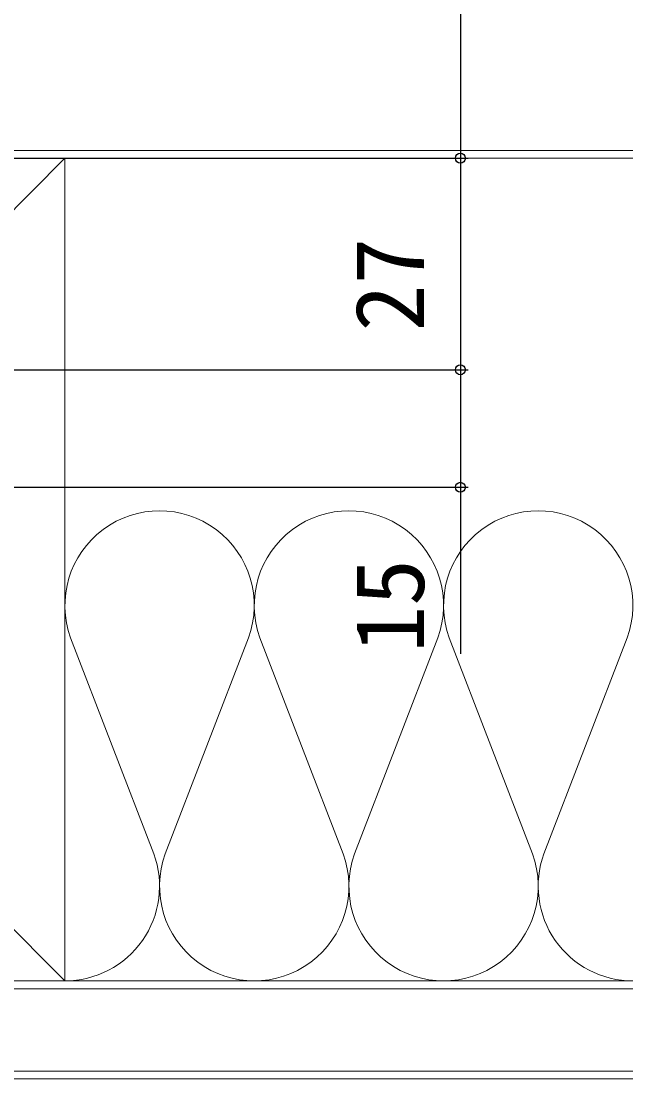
# Model space of a CAD drawing. Units: millimetres, scale not verified. Extents: x -525 to 525, y -783 to 779.
# Drawn here: x 283.9 to 362.1, y -566.3 to -431.3 of the extents above; entities that cross this region are included whole.
import ezdxf
from ezdxf.enums import TextEntityAlignment as Align

# ---------------------------------------------------------------- set-up
doc = ezdxf.new("R2010")
doc.units = ezdxf.units.MM
doc.header["$LTSCALE"] = 4
doc.layers.add('0-7_YKK_D', color=6, linetype='Continuous')
doc.layers.add('0-9_YSS_K', color=3, linetype='Continuous', lineweight=18)
doc.styles.add('ＭＳ ゴシック', font='')
doc.styles.get('ＭＳ ゴシック').set_extended_font_data('MS Gothic')

msp = doc.modelspace()

# ---------------------------------------------------------------- linework, layer by layer
at = {"layer": '0-7_YKK_D'}
for p, q in [((340.031, -366.8), (340.031, -448.8)), ((200.531, -448.8), (341.031, -448.8)), ((200.531, -448.8), (341.031, -448.8)), ((340.031, -448.8), (340.031, -475.8)), ((172.525, -475.8), (341.031, -475.8)), ((172.525, -475.8), (341.031, -475.8)), ((145.031, -490.8), (341.031, -490.8))]:
    msp.add_line(p, q, dxfattribs=at)
msp.add_lwpolyline([(340.031, -475.8), (340.031, -490.8), (340.031, -512.077)], dxfattribs=at)
for centre in [(340.031, -448.8), (340.031, -448.8), (340.031, -475.8), (340.031, -475.8), (340.031, -490.8)]:
    msp.add_circle(centre, 0.637, dxfattribs=at)
at = {"layer": '0-9_YSS_K', "color": 80}
msp.add_line((258.025, -447.8), (362.056, -447.8), dxfattribs=at)
at = {"layer": '0-9_YSS_K'}
for p, q in [((289.531, -448.8), (184.531, -553.8)), ((184.531, -448.8), (289.531, -553.8)), ((289.531, -448.8), (362.056, -448.8)), ((300.89, -537.578), (290.26, -510.022)), ((312.977, -510.022), (302.347, -537.578)), ((325.064, -537.578), (314.435, -510.022)), ((337.152, -510.022), (326.522, -537.578)), ((349.239, -537.578), (338.61, -510.022)), ((361.327, -510.022), (350.697, -537.578)), ((172.031, -553.8), (362.056, -553.8)), ((172.031, -554.8), (362.056, -554.8)), ((172.031, -565.3), (362.056, -565.3)), ((172.031, -566.3), (362.056, -566.3))]:
    msp.add_line(p, q, dxfattribs=at)
msp.add_lwpolyline([(184.531, -553.8), (289.531, -553.8), (289.531, -448.8), (184.531, -448.8)], close=True, dxfattribs=at)
for centre, start, end in [((301.618, -505.887), 340, 200), ((325.793, -505.887), 340, 200), ((349.968, -505.887), 340, 200), ((289.531, -541.713), 270, 20), ((313.706, -541.713), 160, 20), ((337.881, -541.713), 160, 20), ((362.056, -541.713), 160, 270)]:
    msp.add_arc(centre, 12.087, start, end, dxfattribs=at)

# ---------------------------------------------------------------- texts
at = {"layer": '0-7_YKK_D', "style": 'ＭＳ ゴシック'}
for s, p in [('27', (338.031, -470.925)), ('15', (338.031, -511.918))]:
    msp.add_text(s, height=8.798, rotation=90, dxfattribs=at).set_placement(p, align=Align.BOTTOM_LEFT)

doc.saveas('drawing.dxf')
